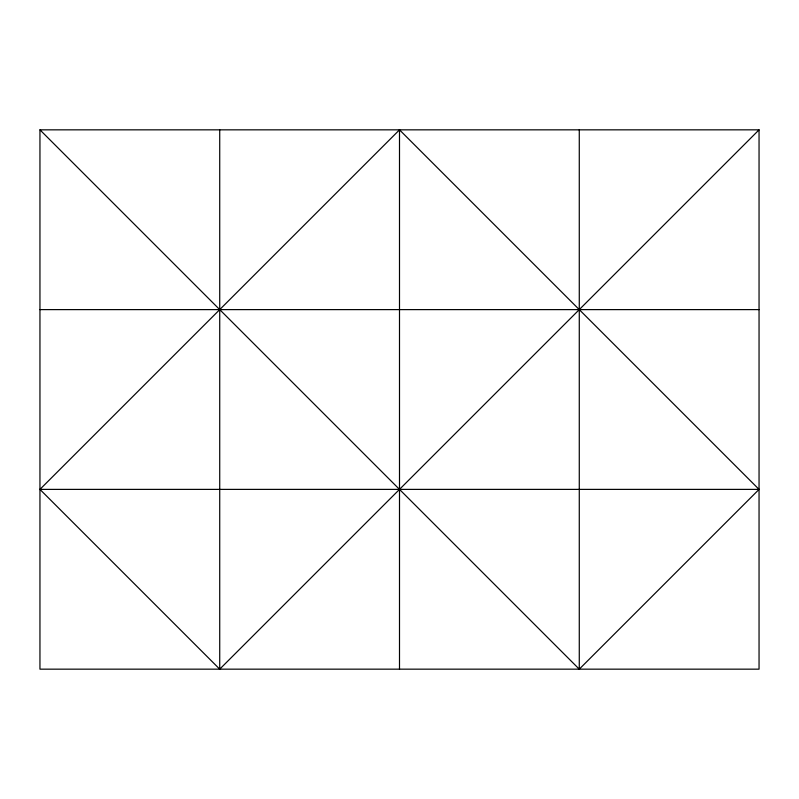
<?xml version="1.0" encoding="UTF-8"?>
<svg xmlns="http://www.w3.org/2000/svg" width="799" height="799" viewBox="0 0 799 799"><rect width="100%" height="100%" fill="white"/><g stroke="black" fill="none" stroke-linecap="round" stroke-linejoin="round"><path stroke-width="1.2" d="M759.05 129.838L219.725 669.163L39.95 489.387L399.5 129.838L759.05 489.387L579.275 669.163L39.95 129.838L39.95 669.163L759.05 669.163L759.05 129.838L39.95 129.838M39.95 309.613L759.05 309.613M39.95 489.387L759.05 489.387M579.275 129.838L579.275 669.163M399.5 129.838L399.5 669.163M219.725 129.838L219.725 669.163"/></g></svg>
